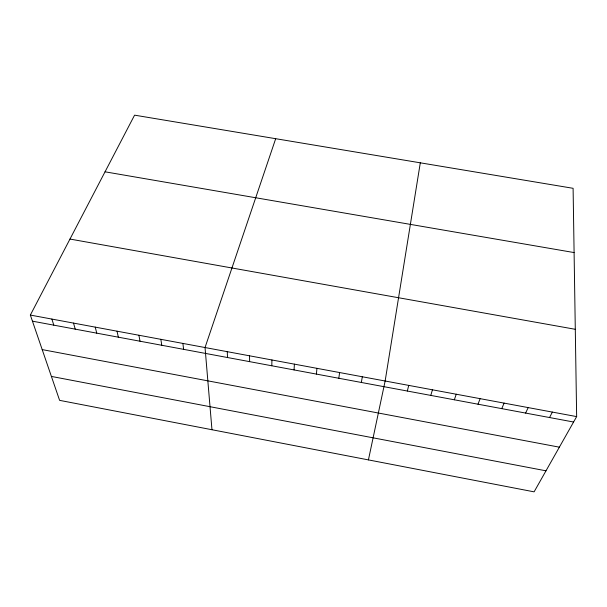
<?xml version="1.0" encoding="UTF-8"?>
<svg xmlns="http://www.w3.org/2000/svg" width="607" height="607" viewBox="0 0 607 607"><rect width="100%" height="100%" fill="white"/><g stroke="black" fill="none" stroke-linecap="round" stroke-linejoin="round"><path stroke-width="0.91" d="M271.799 365.778L271.928 359.966M294.054 369.929L294.395 364.139M316.399 374.087L316.953 368.335M338.827 378.267L339.594 372.539M420.302 162.82L385.142 381.006L368.426 459.901M361.34 382.463L362.326 376.765M407.32 391.029L408.746 385.392M430.788 395.407L432.442 389.8M275.692 138.692L205.037 347.538L211.964 429.733M454.347 399.793L456.236 394.216M478.005 404.201L480.122 398.662M501.761 408.632L504.106 403.116M525.609 413.071L528.189 407.593M549.547 417.533L552.37 412.085M30.35 315.071L134.579 115.155L573.099 188.307L576.65 416.599L534.099 491.845L59.607 400.354L30.35 315.071L576.65 416.599M105.041 171.811L574.101 252.573M69.98 239.059L575.292 329.298M32.444 321.171L573.585 422.017M42.194 349.594L559.366 447.169M51.398 376.423L545.989 470.82M51.899 319.077L53.795 325.155M73.523 323.091L75.23 329.146M95.238 327.127L96.741 333.16M117.03 331.179L118.335 337.181M138.904 335.246L140.012 341.217M160.863 339.328L161.766 345.277M182.904 343.425L183.61 349.344M227.246 351.665L227.534 357.531M249.545 355.808L249.621 361.643"/></g></svg>
